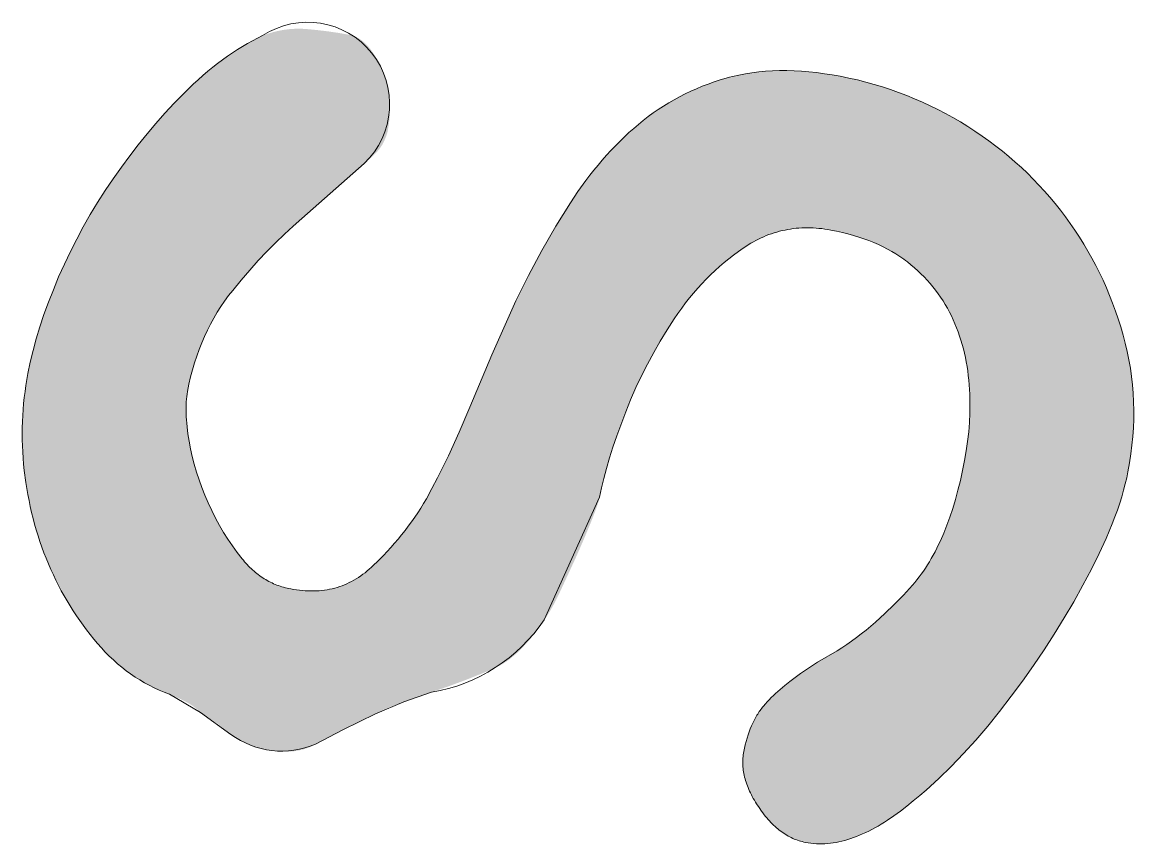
# Model space of a CAD drawing. Header units: millimetres. Extents: x 0 to 771, y -1 to 432.
# Drawn here: x 378.12 to 383.6, y 130.9 to 134.95 of the extents above; entities that cross this region are included whole.
import ezdxf

# ---------------------------------------------------------------- set-up
doc = ezdxf.new("R2010")
doc.units = ezdxf.units.MM
doc.header["$MEASUREMENT"] = 0
doc.layers.add('DEFAULT', color=4, linetype='Continuous', true_color=0x00ffff)

msp = doc.modelspace()

# ---------------------------------------------------------------- hatches: boundary and pattern name
at = {"layer": 'DEFAULT', "true_color": 0x000000, "extrusion": (0, 0, -1)}
msp.add_hatch(color=178, dxfattribs=at).paths.add_polyline_path([(-382.7831, 134.437), (-382.8187, 134.4138), (-382.8536, 134.39), (-382.8878, 134.3655), (-382.9212, 134.3405), (-382.9539, 134.3148), (-382.9859, 134.2885), (-383.0171, 134.2616), (-383.0476, 134.2341), (-383.0774, 134.206), (-383.1064, 134.1772), (-383.1347, 134.1478), (-383.1622, 134.1178), (-383.189, 134.0872), (-383.2151, 134.056), (-383.2404, 134.0241), (-383.265, 133.9916), (-383.2888, 133.9585), (-383.3119, 133.925), (-383.3341, 133.891), (-383.3555, 133.8566), (-383.3762, 133.8217), (-383.396, 133.7863), (-383.415, 133.7505), (-383.4332, 133.7142), (-383.4507, 133.6774), (-383.4673, 133.6402), (-383.4831, 133.6026), (-383.4981, 133.5644), (-383.5123, 133.5258), (-383.5256, 133.4867), (-383.5382, 133.4472), (-383.55, 133.4072), (-383.5608, 133.3668), (-383.5704, 133.3261), (-383.5787, 133.2852), (-383.5857, 133.2441), (-383.5916, 133.2028), (-383.5961, 133.1612), (-383.5995, 133.1194), (-383.6016, 133.0773), (-383.6025, 133.035), (-383.6021, 132.9925), (-383.6005, 132.9497), (-383.5976, 132.9066), (-383.5935, 132.8634), (-383.5882, 132.8199), (-383.5817, 132.7761), (-383.5739, 132.7321), (-383.5678, 132.7023), (-383.5607, 132.6718), (-383.5525, 132.6407), (-383.5433, 132.6088), (-383.533, 132.5762), (-383.5217, 132.5429), (-383.5094, 132.5089), (-383.496, 132.4742), (-383.4816, 132.4388), (-383.4661, 132.4026), (-383.4321, 132.3283), (-383.3939, 132.2512), (-383.3515, 132.1713), (-383.3061, 132.0902), (-383.259, 132.0101), (-383.2102, 131.9309), (-383.1597, 131.8526), (-383.1075, 131.7752), (-383.0535, 131.6988), (-382.9977, 131.6232), (-382.9402, 131.5486), (-382.8816, 131.4759), (-382.8223, 131.4064), (-382.7622, 131.3402), (-382.7013, 131.2771), (-382.6397, 131.2172), (-382.5774, 131.1605), (-382.5459, 131.1334), (-382.5143, 131.107), (-382.4825, 131.0815), (-382.4505, 131.0567), (-382.4186, 131.0332), (-382.3871, 131.0116), (-382.3715, 131.0015), (-382.3559, 130.9918), (-382.3404, 130.9826), (-382.3251, 130.9739), (-382.3098, 130.9656), (-382.2946, 130.9577), (-382.2795, 130.9504), (-382.2644, 130.9435), (-382.2495, 130.937), (-382.2346, 130.931), (-382.2199, 130.9255), (-382.2052, 130.9204), (-382.1906, 130.9158), (-382.1761, 130.9117), (-382.1617, 130.908), (-382.1473, 130.9048), (-382.1331, 130.902), (-382.119, 130.8997), (-382.1049, 130.8979), (-382.0909, 130.8965), (-382.077, 130.8956), (-382.0632, 130.8951), (-382.0495, 130.8951), (-382.0359, 130.8956), (-382.0224, 130.8965), (-382.0089, 130.8979), (-381.9956, 130.8997), (-381.9823, 130.902), (-381.9742, 130.9037), (-381.9662, 130.9056), (-381.9583, 130.9077), (-381.9504, 130.9101), (-381.9426, 130.9127), (-381.9348, 130.9155), (-381.9271, 130.9186), (-381.9194, 130.9219), (-381.9118, 130.9255), (-381.9043, 130.9293), (-381.8968, 130.9333), (-381.8894, 130.9376), (-381.882, 130.9422), (-381.8747, 130.9469), (-381.8674, 130.9519), (-381.8602, 130.9572), (-381.8531, 130.9626), (-381.846, 130.9684), (-381.839, 130.9743), (-381.832, 130.9805), (-381.8251, 130.987), (-381.8182, 130.9936), (-381.8114, 131.0005), (-381.8047, 131.0077), (-381.798, 131.0151), (-381.7914, 131.0227), (-381.7848, 131.0306), (-381.7783, 131.0387), (-381.7718, 131.0471), (-381.7654, 131.0556), (-381.7528, 131.0735), (-381.7408, 131.0919), (-381.7352, 131.101), (-381.7298, 131.11), (-381.7246, 131.1191), (-381.7197, 131.1281), (-381.7151, 131.1371), (-381.7107, 131.146), (-381.7065, 131.1549), (-381.7025, 131.1637), (-381.6988, 131.1726), (-381.6954, 131.1814), (-381.6922, 131.1901), (-381.6892, 131.1988), (-381.6865, 131.2075), (-381.684, 131.2162), (-381.6818, 131.2248), (-381.6798, 131.2334), (-381.678, 131.2419), (-381.6765, 131.2504), (-381.6753, 131.2589), (-381.6743, 131.2674), (-381.6735, 131.2758), (-381.6729, 131.2841), (-381.6727, 131.2925), (-381.6726, 131.3008), (-381.6728, 131.3091), (-381.6733, 131.3173), (-381.674, 131.3256), (-381.6749, 131.3338), (-381.6761, 131.3419), (-381.6775, 131.35), (-381.681, 131.3674), (-381.6849, 131.3844), (-381.6891, 131.4009), (-381.6936, 131.417), (-381.6985, 131.4326), (-381.7038, 131.4478), (-381.7094, 131.4625), (-381.7153, 131.4768), (-381.7216, 131.4907), (-381.7282, 131.5041), (-381.7317, 131.5106), (-381.7352, 131.517), (-381.7388, 131.5234), (-381.7425, 131.5296), (-381.7463, 131.5356), (-381.7502, 131.5416), (-381.7541, 131.5475), (-381.7582, 131.5532), (-381.7623, 131.5589), (-381.7665, 131.5644), (-381.7708, 131.5698), (-381.7752, 131.5751), (-381.7842, 131.5856), (-381.7936, 131.596), (-381.8032, 131.6064), (-381.8132, 131.6167), (-381.8235, 131.6269), (-381.8342, 131.6371), (-381.8564, 131.6572), (-381.8799, 131.6771), (-381.9047, 131.6968), (-381.9308, 131.7162), (-381.9582, 131.7354), (-382.042, 131.7927), (-382.0527, 131.7998), (-382.0638, 131.8068), (-382.0752, 131.8138), (-382.0871, 131.8206), (-382.1118, 131.8342), (-382.138, 131.8475), (-382.1621, 131.863), (-382.1862, 131.8791), (-382.2101, 131.8959), (-382.2339, 131.9134), (-382.2576, 131.9314), (-382.2812, 131.9502), (-382.3046, 131.9696), (-382.328, 131.9896), (-382.3512, 132.0102), (-382.3743, 132.0315), (-382.4202, 132.0761), (-382.4656, 132.1231), (-382.5105, 132.1727), (-382.5216, 132.1857), (-382.5325, 132.199), (-382.5432, 132.2127), (-382.5537, 132.2269), (-382.564, 132.2414), (-382.5741, 132.2564), (-382.584, 132.2718), (-382.5937, 132.2875), (-382.6032, 132.3037), (-382.6125, 132.3203), (-382.6217, 132.3373), (-382.6306, 132.3547), (-382.6393, 132.3725), (-382.6478, 132.3907), (-382.6643, 132.4284), (-382.68, 132.4676), (-382.6949, 132.5085), (-382.709, 132.5511), (-382.7223, 132.5952), (-382.7349, 132.641), (-382.7466, 132.6884), (-382.7576, 132.7375), (-382.7677, 132.7881), (-382.7759, 132.8351), (-382.7826, 132.8819), (-382.7877, 132.9288), (-382.7913, 132.9755), (-382.7933, 133.0222), (-382.7938, 133.0687), (-382.7928, 133.1152), (-382.7901, 133.1616), (-382.7883, 133.1847), (-382.7859, 133.2075), (-382.783, 133.2301), (-382.7797, 133.2524), (-382.7759, 133.2745), (-382.7716, 133.2963), (-382.7668, 133.3179), (-382.7616, 133.3393), (-382.7558, 133.3604), (-382.7496, 133.3813), (-382.7429, 133.4019), (-382.7358, 133.4223), (-382.7282, 133.4424), (-382.7201, 133.4623), (-382.7115, 133.482), (-382.7024, 133.5015), (-382.6929, 133.5206), (-382.6828, 133.5394), (-382.6722, 133.5578), (-382.661, 133.576), (-382.6493, 133.5938), (-382.6371, 133.6113), (-382.6243, 133.6284), (-382.611, 133.6453), (-382.5971, 133.6618), (-382.5827, 133.6779), (-382.5678, 133.6938), (-382.5523, 133.7093), (-382.5363, 133.7245), (-382.5198, 133.7394), (-382.5027, 133.754), (-382.4851, 133.7682), (-382.4761, 133.7752), (-382.4669, 133.782), (-382.4575, 133.7887), (-382.4479, 133.7953), (-382.4381, 133.8017), (-382.4282, 133.808), (-382.4078, 133.8203), (-382.3867, 133.8319), (-382.3648, 133.8431), (-382.3423, 133.8537), (-382.319, 133.8638), (-382.295, 133.8734), (-382.2703, 133.8824), (-382.2448, 133.8909), (-382.2187, 133.8989), (-382.1918, 133.9064), (-382.1642, 133.9133), (-382.1358, 133.9197), (-382.1068, 133.9256), (-382.0921, 133.9282), (-382.0775, 133.9305), (-382.063, 133.9325), (-382.0486, 133.934), (-382.0342, 133.9353), (-382.0199, 133.9362), (-382.0057, 133.9367), (-381.9916, 133.9369), (-381.9775, 133.9367), (-381.9635, 133.9362), (-381.9496, 133.9354), (-381.9358, 133.9342), (-381.9221, 133.9326), (-381.9084, 133.9307), (-381.8948, 133.9284), (-381.8813, 133.9258), (-381.8678, 133.9229), (-381.8545, 133.9196), (-381.8412, 133.916), (-381.828, 133.912), (-381.8148, 133.9076), (-381.8018, 133.9029), (-381.7888, 133.8979), (-381.7759, 133.8925), (-381.763, 133.8868), (-381.7503, 133.8807), (-381.7376, 133.8743), (-381.725, 133.8675), (-381.7125, 133.8604), (-381.7, 133.8529), (-381.6876, 133.8451), (-381.6753, 133.8369), (-381.6511, 133.8199), (-381.6272, 133.8023), (-381.6037, 133.784), (-381.5806, 133.7651), (-381.5579, 133.7455), (-381.5356, 133.7253), (-381.5137, 133.7044), (-381.4922, 133.6829), (-381.4711, 133.6607), (-381.4504, 133.6379), (-381.4301, 133.6145), (-381.4102, 133.5904), (-381.3907, 133.5657), (-381.3716, 133.5403), (-381.3528, 133.5142), (-381.3345, 133.4876), (-381.2992, 133.433), (-381.2654, 133.3776), (-381.2331, 133.3213), (-381.2023, 133.2642), (-381.1731, 133.2063), (-381.1454, 133.1475), (-381.1193, 133.0879), (-381.0948, 133.0274), (-381.051, 132.9095), (-381.032, 132.8537), (-381.0149, 132.8001), (-380.9998, 132.7487), (-380.9866, 132.6993), (-380.9753, 132.652), (-380.9659, 132.6069), (-380.965, 132.6023), (-380.9638, 132.5972), (-380.9624, 132.5919), (-380.9608, 132.5861), (-380.957, 132.5734), (-380.9523, 132.5592), (-380.9402, 132.5261), (-380.9247, 132.4868), (-380.8883, 132.3991), (-380.8478, 132.3062), (-380.7649, 132.1269), (-380.7453, 132.0877), (-380.7358, 132.0699), (-380.7266, 132.0535), (-380.7176, 132.0384), (-380.7088, 132.0245), (-380.7003, 132.012), (-380.6962, 132.0062), (-380.6921, 132.0007), (-380.677, 131.9782), (-380.6619, 131.9566), (-380.6468, 131.9361), (-380.6316, 131.9166), (-380.6164, 131.898), (-380.6011, 131.8805), (-380.5857, 131.8641), (-380.5703, 131.8486), (-380.5626, 131.8412), (-380.5549, 131.8341), (-380.5471, 131.8273), (-380.5394, 131.8207), (-380.5316, 131.8143), (-380.5238, 131.8082), (-380.5161, 131.8024), (-380.5082, 131.7968), (-380.5004, 131.7915), (-380.4926, 131.7864), (-380.4847, 131.7816), (-380.4769, 131.777), (-380.469, 131.7727), (-380.4611, 131.7686), (-380.4532, 131.7648), (-380.4453, 131.7613), (-380.3787, 131.7331), (-380.3051, 131.704), (-380.2244, 131.6741), (-379.9995, 131.5961), (-379.9817, 131.5901), (-379.9641, 131.5838), (-379.9465, 131.577), (-379.9291, 131.5698), (-379.9118, 131.5623), (-379.8945, 131.5544), (-379.8774, 131.5461), (-379.6991, 131.4582), (-379.5636, 131.3866), (-379.5576, 131.3832), (-379.5515, 131.38), (-379.5453, 131.377), (-379.539, 131.3741), (-379.5326, 131.3714), (-379.5261, 131.3689), (-379.5195, 131.3665), (-379.5129, 131.3642), (-379.5061, 131.3622), (-379.4993, 131.3603), (-379.4924, 131.3585), (-379.4854, 131.3569), (-379.4783, 131.3555), (-379.4711, 131.3542), (-379.4638, 131.3531), (-379.4564, 131.3521), (-379.449, 131.3513), (-379.4414, 131.3507), (-379.4338, 131.3502), (-379.4261, 131.3499), (-379.4183, 131.3497), (-379.4104, 131.3497), (-379.4024, 131.3499), (-379.3943, 131.3502), (-379.3862, 131.3507), (-379.3779, 131.3513), (-379.3696, 131.3521), (-379.3611, 131.3531), (-379.344, 131.3555), (-379.3266, 131.3586), (-379.3121, 131.3615), (-379.2981, 131.3646), (-379.2845, 131.3681), (-379.2713, 131.3717), (-379.2585, 131.3756), (-379.2462, 131.3798), (-379.2342, 131.3842), (-379.2227, 131.3889), (-379.2117, 131.3939), (-379.2063, 131.3964), (-379.201, 131.399), (-379.1959, 131.4017), (-379.1908, 131.4045), (-379.1859, 131.4073), (-379.181, 131.4102), (-379.1763, 131.4131), (-379.1717, 131.4161), (-379.1672, 131.4192), (-379.1628, 131.4224), (-379.1585, 131.4256), (-379.1543, 131.4288), (-379.1503, 131.4322), (-379.1463, 131.4355), (-379.1302, 131.4491), (-379.1134, 131.4627), (-379.0957, 131.4763), (-379.0774, 131.4898), (-379.0582, 131.5032), (-379.0382, 131.5166), (-379.0175, 131.5299), (-378.996, 131.5432), (-378.9883, 131.5506), (-378.9805, 131.5577), (-378.9726, 131.5643), (-378.9647, 131.5706), (-378.9607, 131.5736), (-378.9567, 131.5765), (-378.9527, 131.5793), (-378.9486, 131.582), (-378.9445, 131.5847), (-378.9404, 131.5872), (-378.9363, 131.5896), (-378.9322, 131.5919), (-378.9236, 131.5966), (-378.9142, 131.6014), (-378.8934, 131.6115), (-378.8695, 131.6222), (-378.8425, 131.6336), (-378.8171, 131.6434), (-378.7921, 131.654), (-378.7676, 131.6654), (-378.7435, 131.6775), (-378.7198, 131.6904), (-378.6966, 131.7041), (-378.6738, 131.7186), (-378.6514, 131.7339), (-378.6294, 131.7499), (-378.6079, 131.7667), (-378.5869, 131.7843), (-378.5662, 131.8026), (-378.546, 131.8218), (-378.5263, 131.8417), (-378.5069, 131.8624), (-378.488, 131.8838), (-378.4695, 131.9058), (-378.4515, 131.9282), (-378.4339, 131.9509), (-378.4168, 131.9739), (-378.4001, 131.9973), (-378.3838, 132.021), (-378.368, 132.0451), (-378.3527, 132.0695), (-378.3378, 132.0942), (-378.3234, 132.1193), (-378.3093, 132.1448), (-378.2958, 132.1706), (-378.2826, 132.1967), (-378.27, 132.2232), (-378.2577, 132.2501), (-378.2459, 132.2773), (-378.2346, 132.3047), (-378.2238, 132.3323), (-378.2135, 132.3602), (-378.2038, 132.3882), (-378.1945, 132.4164), (-378.1858, 132.4447), (-378.1775, 132.4733), (-378.1698, 132.5021), (-378.1626, 132.531), (-378.1559, 132.5601), (-378.1498, 132.5894), (-378.1441, 132.619), (-378.1389, 132.6487), (-378.1343, 132.6786), (-378.1265, 132.7389), (-378.1234, 132.7692), (-378.1209, 132.7995), (-378.1189, 132.8297), (-378.1175, 132.8598), (-378.1167, 132.8899), (-378.1164, 132.9199), (-378.1166, 132.9498), (-378.1175, 132.9797), (-378.1189, 133.0096), (-378.1208, 133.0394), (-378.1234, 133.0691), (-378.1264, 133.0988), (-378.1301, 133.1284), (-378.1342, 133.158), (-378.139, 133.1875), (-378.1443, 133.2169), (-378.156, 133.2732), (-378.1698, 133.3305), (-378.1857, 133.3887), (-378.2036, 133.4478), (-378.2237, 133.5079), (-378.2457, 133.569), (-378.2699, 133.631), (-378.2961, 133.6939), (-378.3242, 133.7569), (-378.3538, 133.8192), (-378.3851, 133.8809), (-378.4179, 133.9418), (-378.4523, 134.0021), (-378.4883, 134.0618), (-378.5259, 134.1207), (-378.565, 134.179), (-378.6055, 134.2362), (-378.6468, 134.2922), (-378.6891, 134.3468), (-378.7322, 134.4001), (-378.7762, 134.4521), (-378.821, 134.5028), (-378.8668, 134.5521), (-378.9134, 134.6002), (-378.937, 134.6235), (-378.9607, 134.6461), (-378.9845, 134.668), (-379.0085, 134.6891), (-379.0325, 134.7095), (-379.0566, 134.7292), (-379.0808, 134.7481), (-379.1051, 134.7663), (-379.1295, 134.7838), (-379.154, 134.8006), (-379.1785, 134.8166), (-379.2032, 134.8318), (-379.228, 134.8464), (-379.2529, 134.8602), (-379.2779, 134.8733), (-379.3029, 134.8857), (-379.3162, 134.8906), (-379.3294, 134.8952), (-379.3426, 134.8993), (-379.3559, 134.9031), (-379.3691, 134.9065), (-379.3824, 134.9094), (-379.3957, 134.9121), (-379.409, 134.9143), (-379.4224, 134.9161), (-379.4357, 134.9176), (-379.4491, 134.9187), (-379.4625, 134.9194), (-379.4759, 134.9197), (-379.4894, 134.9196), (-379.5029, 134.9192), (-379.5164, 134.9184), (-379.5703, 134.9133), (-379.624, 134.9069), (-379.6773, 134.8991), (-379.7303, 134.8899), (-379.7332, 134.8893), (-379.7361, 134.8886), (-379.7391, 134.8879), (-379.742, 134.8871), (-379.7449, 134.8863), (-379.7477, 134.8854), (-379.7506, 134.8844), (-379.7534, 134.8834), (-379.7562, 134.8823), (-379.7591, 134.8811), (-379.7619, 134.8799), (-379.7646, 134.8786), (-379.7674, 134.8773), (-379.7701, 134.8759), (-379.7729, 134.8744), (-379.7756, 134.8729), (-379.7783, 134.8713), (-379.781, 134.8696), (-379.7836, 134.8679), (-379.7863, 134.8661), (-379.7889, 134.8643), (-379.7916, 134.8624), (-379.7942, 134.8604), (-379.7968, 134.8583), (-379.8019, 134.8541), (-379.807, 134.8496), (-379.812, 134.8448), (-379.817, 134.8398), (-379.8219, 134.8346), (-379.8267, 134.8291), (-379.8315, 134.8233), (-379.8362, 134.8173), (-379.8408, 134.811), (-379.8454, 134.8045), (-379.85, 134.7978), (-379.8545, 134.7907), (-379.8589, 134.7835), (-379.8632, 134.776), (-379.8675, 134.7682), (-379.8718, 134.7602), (-379.8759, 134.7519), (-379.8801, 134.7434), (-379.8881, 134.7257), (-379.892, 134.7165), (-379.8957, 134.7073), (-379.8992, 134.6981), (-379.9025, 134.6888), (-379.9057, 134.6795), (-379.9086, 134.6702), (-379.9114, 134.6608), (-379.914, 134.6514), (-379.9164, 134.6419), (-379.9186, 134.6325), (-379.9206, 134.6229), (-379.9225, 134.6134), (-379.9241, 134.6038), (-379.9256, 134.5942), (-379.9269, 134.5845), (-379.928, 134.5748), (-379.9289, 134.5651), (-379.9296, 134.5553), (-379.9301, 134.5455), (-379.9305, 134.5356), (-379.9307, 134.5258), (-379.9306, 134.5158), (-379.9304, 134.5059), (-379.9301, 134.4959), (-379.9295, 134.4859), (-379.9287, 134.4758), (-379.9278, 134.4658), (-379.9267, 134.4556), (-379.9238, 134.4353), (-379.9203, 134.4148), (-379.9197, 134.4118), (-379.919, 134.4086), (-379.9181, 134.4054), (-379.9171, 134.402), (-379.916, 134.3985), (-379.9148, 134.3949), (-379.9135, 134.3912), (-379.9121, 134.3874), (-379.9088, 134.3793), (-379.9051, 134.3708), (-379.9009, 134.3619), (-379.8949, 134.3499), (-379.8935, 134.3474), (-379.8921, 134.3449), (-379.8905, 134.3423), (-379.8888, 134.3396), (-379.8871, 134.337), (-379.8852, 134.3342), (-379.8832, 134.3315), (-379.8789, 134.3259), (-379.8742, 134.3201), (-379.8691, 134.3142), (-379.8636, 134.3081), (-379.8576, 134.3019), (-379.8513, 134.2955), (-379.8445, 134.289), (-379.8373, 134.2823), (-379.8217, 134.2685), (-379.8043, 134.254), (-379.4969, 133.9833), (-379.4533, 133.9451), (-379.41, 133.9051), (-379.3669, 133.8633), (-379.3241, 133.8198), (-379.2814, 133.7745), (-379.2391, 133.7274), (-379.1969, 133.6785), (-379.1551, 133.6279), (-379.1346, 133.6018), (-379.115, 133.5751), (-379.0963, 133.5476), (-379.0785, 133.5195), (-379.0615, 133.4906), (-379.0454, 133.4611), (-379.0301, 133.4309), (-379.0157, 133.4), (-379.0022, 133.3684), (-378.9895, 133.3361), (-378.9778, 133.3031), (-378.9669, 133.2694), (-378.9568, 133.2351), (-378.9476, 133.2001), (-378.9393, 133.1644), (-378.9319, 133.128), (-378.9298, 133.116), (-378.9281, 133.1035), (-378.9267, 133.0906), (-378.9257, 133.0773), (-378.925, 133.0635), (-378.9247, 133.0493), (-378.9247, 133.0347), (-378.925, 133.0196), (-378.9257, 133.004), (-378.9267, 132.988), (-378.9281, 132.9716), (-378.9298, 132.9547), (-378.9343, 132.9196), (-378.9402, 132.8827), (-378.9473, 132.8448), (-378.9558, 132.8069), (-378.9656, 132.7689), (-378.9767, 132.7308), (-378.9892, 132.6927), (-379.003, 132.6546), (-379.0181, 132.6164), (-379.0345, 132.5781), (-379.0521, 132.5403), (-379.0707, 132.5035), (-379.0901, 132.4675), (-379.1105, 132.4326), (-379.1319, 132.3986), (-379.1542, 132.3656), (-379.1774, 132.3336), (-379.2016, 132.3026), (-379.2078, 132.295), (-379.2141, 132.2877), (-379.2205, 132.2805), (-379.2269, 132.2735), (-379.2335, 132.2667), (-379.2401, 132.2601), (-379.2468, 132.2536), (-379.2536, 132.2474), (-379.2605, 132.2413), (-379.2674, 132.2354), (-379.2744, 132.2297), (-379.2816, 132.2242), (-379.2888, 132.2189), (-379.2961, 132.2138), (-379.3034, 132.2089), (-379.3109, 132.2041), (-379.3184, 132.1995), (-379.326, 132.1952), (-379.3337, 132.191), (-379.3415, 132.187), (-379.3494, 132.1832), (-379.3573, 132.1795), (-379.3653, 132.1761), (-379.3734, 132.1728), (-379.3816, 132.1697), (-379.3899, 132.1669), (-379.3983, 132.1642), (-379.4067, 132.1617), (-379.4153, 132.1593), (-379.4239, 132.1572), (-379.4326, 132.1553), (-379.4413, 132.1535), (-379.456, 132.1509), (-379.4705, 132.1486), (-379.4848, 132.1468), (-379.499, 132.1453), (-379.5131, 132.1443), (-379.527, 132.1436), (-379.5408, 132.1433), (-379.5545, 132.1433), (-379.568, 132.1438), (-379.5813, 132.1447), (-379.5946, 132.1459), (-379.6076, 132.1475), (-379.6206, 132.1495), (-379.6334, 132.1519), (-379.646, 132.1547), (-379.6585, 132.1578), (-379.6709, 132.1614), (-379.6831, 132.1653), (-379.6952, 132.1696), (-379.7072, 132.1743), (-379.719, 132.1793), (-379.7306, 132.1848), (-379.7422, 132.1906), (-379.7535, 132.1969), (-379.7648, 132.2035), (-379.7759, 132.2105), (-379.7868, 132.2178), (-379.7976, 132.2256), (-379.8083, 132.2337), (-379.8188, 132.2423), (-379.8292, 132.2512), (-379.8394, 132.2604), (-379.8794, 132.2989), (-379.8987, 132.3186), (-379.9176, 132.3385), (-379.9361, 132.3587), (-379.9541, 132.3791), (-379.9717, 132.3999), (-379.9889, 132.4209), (-380.0057, 132.4422), (-380.022, 132.4637), (-380.0379, 132.4856), (-380.0534, 132.5077), (-380.0684, 132.53), (-380.0831, 132.5527), (-380.0973, 132.5756), (-380.111, 132.5988), (-380.1387, 132.6493), (-380.1661, 132.7015), (-380.2201, 132.8112), (-380.2732, 132.9279), (-380.3252, 133.0517), (-380.4339, 133.3099), (-380.553, 133.5753), (-380.6156, 133.7019), (-380.6812, 133.825), (-380.75, 133.9445), (-380.8219, 134.0603), (-380.8594, 134.1163), (-380.8981, 134.17), (-380.918, 134.1961), (-380.9381, 134.2217), (-380.9586, 134.2467), (-380.9795, 134.2711), (-381.0006, 134.2951), (-381.0221, 134.3185), (-381.0438, 134.3413), (-381.066, 134.3636), (-381.0884, 134.3854), (-381.1111, 134.4066), (-381.1342, 134.4273), (-381.1576, 134.4474), (-381.1815, 134.467), (-381.2057, 134.4858), (-381.2304, 134.5039), (-381.2556, 134.5213), (-381.2812, 134.538), (-381.3072, 134.554), (-381.3336, 134.5694), (-381.3605, 134.584), (-381.3878, 134.5979), (-381.4156, 134.6111), (-381.4437, 134.6237), (-381.4724, 134.6355), (-381.5014, 134.6467), (-381.531, 134.6571), (-381.5609, 134.6669), (-381.5913, 134.676), (-381.6067, 134.6801), (-381.6222, 134.6841), (-381.6536, 134.6912), (-381.6856, 134.6973), (-381.7182, 134.7024), (-381.7514, 134.7065), (-381.7851, 134.7096), (-381.8194, 134.7116), (-381.8542, 134.7127), (-381.8897, 134.7127), (-381.9257, 134.7118), (-381.9622, 134.7098), (-381.9993, 134.7068), (-382.037, 134.7028), (-382.0753, 134.6978), (-382.1142, 134.6918), (-382.1536, 134.6847), (-382.196, 134.6761), (-382.2381, 134.6666), (-382.2797, 134.6562), (-382.3209, 134.6448), (-382.3617, 134.6326), (-382.4021, 134.6194), (-382.442, 134.6053), (-382.4816, 134.5903), (-382.5207, 134.5743), (-382.5594, 134.5575), (-382.5977, 134.5397), (-382.6356, 134.521), (-382.6731, 134.5013), (-382.7102, 134.4808), (-382.7468, 134.4593)], flags=0)

# ---------------------------------------------------------------- linework, layer by layer
at = {"layer": 'DEFAULT', "color": 178, "lineweight": 0, "true_color": 0x000000}
msp.add_lwpolyline([(382.7831, 134.437), (382.8187, 134.4138), (382.8536, 134.39), (382.8878, 134.3655), (382.9212, 134.3405), (382.9539, 134.3148), (382.9859, 134.2885), (383.0171, 134.2616), (383.0476, 134.2341), (383.0774, 134.206), (383.1064, 134.1772), (383.1347, 134.1478), (383.1622, 134.1178), (383.189, 134.0872), (383.2151, 134.056), (383.2404, 134.0241), (383.265, 133.9916), (383.2888, 133.9585), (383.3119, 133.925), (383.3341, 133.891), (383.3555, 133.8566), (383.3762, 133.8217), (383.396, 133.7863), (383.415, 133.7505), (383.4332, 133.7142), (383.4507, 133.6774), (383.4673, 133.6402), (383.4831, 133.6026), (383.4981, 133.5644), (383.5123, 133.5258), (383.5256, 133.4867), (383.5382, 133.4472), (383.55, 133.4072), (383.5608, 133.3668), (383.5704, 133.3261), (383.5787, 133.2852), (383.5857, 133.2441), (383.5916, 133.2028), (383.5961, 133.1612), (383.5995, 133.1194), (383.6016, 133.0773), (383.6025, 133.035), (383.6021, 132.9925), (383.6005, 132.9497), (383.5976, 132.9066), (383.5935, 132.8634), (383.5882, 132.8199), (383.5817, 132.7761), (383.5739, 132.7321), (383.5678, 132.7023), (383.5607, 132.6718), (383.5525, 132.6407), (383.5433, 132.6088), (383.533, 132.5762), (383.5217, 132.5429), (383.5094, 132.5089), (383.496, 132.4742), (383.4816, 132.4388), (383.4661, 132.4026), (383.4321, 132.3283), (383.3939, 132.2512), (383.3515, 132.1713), (383.3061, 132.0902), (383.259, 132.0101), (383.2102, 131.9309), (383.1597, 131.8526), (383.1075, 131.7752), (383.0535, 131.6988), (382.9977, 131.6232), (382.9402, 131.5486), (382.8816, 131.4759), (382.8223, 131.4064), (382.7622, 131.3402), (382.7013, 131.2771), (382.6397, 131.2172), (382.5774, 131.1605), (382.5459, 131.1334), (382.5143, 131.107), (382.4825, 131.0815), (382.4505, 131.0567), (382.4186, 131.0332), (382.3871, 131.0116), (382.3715, 131.0015), (382.3559, 130.9918), (382.3404, 130.9826), (382.3251, 130.9739), (382.3098, 130.9656), (382.2946, 130.9577), (382.2795, 130.9504), (382.2644, 130.9435), (382.2495, 130.937), (382.2346, 130.931), (382.2199, 130.9255), (382.2052, 130.9204), (382.1906, 130.9158), (382.1761, 130.9117), (382.1617, 130.908), (382.1473, 130.9048), (382.1331, 130.902), (382.119, 130.8997), (382.1049, 130.8979), (382.0909, 130.8965), (382.077, 130.8956), (382.0632, 130.8951), (382.0495, 130.8951), (382.0359, 130.8956), (382.0224, 130.8965), (382.0089, 130.8979), (381.9956, 130.8997), (381.9823, 130.902), (381.9742, 130.9037), (381.9662, 130.9056), (381.9583, 130.9077), (381.9504, 130.9101), (381.9426, 130.9127), (381.9348, 130.9155), (381.9271, 130.9186), (381.9194, 130.9219), (381.9118, 130.9255), (381.9043, 130.9293), (381.8968, 130.9333), (381.8894, 130.9376), (381.882, 130.9422), (381.8747, 130.9469), (381.8674, 130.9519), (381.8602, 130.9572), (381.8531, 130.9626), (381.846, 130.9684), (381.839, 130.9743), (381.832, 130.9805), (381.8251, 130.987), (381.8182, 130.9936), (381.8114, 131.0005), (381.8047, 131.0077), (381.798, 131.0151), (381.7914, 131.0227), (381.7848, 131.0306), (381.7783, 131.0387), (381.7718, 131.0471), (381.7654, 131.0556), (381.7528, 131.0735), (381.7408, 131.0919), (381.7352, 131.101), (381.7298, 131.11), (381.7246, 131.1191), (381.7197, 131.1281), (381.7151, 131.1371), (381.7107, 131.146), (381.7065, 131.1549), (381.7025, 131.1637), (381.6988, 131.1726), (381.6954, 131.1814), (381.6922, 131.1901), (381.6892, 131.1988), (381.6865, 131.2075), (381.684, 131.2162), (381.6818, 131.2248), (381.6798, 131.2334), (381.678, 131.2419), (381.6765, 131.2504), (381.6753, 131.2589), (381.6743, 131.2674), (381.6735, 131.2758), (381.6729, 131.2841), (381.6727, 131.2925), (381.6726, 131.3008), (381.6728, 131.3091), (381.6733, 131.3173), (381.674, 131.3256), (381.6749, 131.3338), (381.6761, 131.3419), (381.6775, 131.35), (381.681, 131.3674), (381.6849, 131.3844), (381.6891, 131.4009), (381.6936, 131.417), (381.6985, 131.4326), (381.7038, 131.4478), (381.7094, 131.4625), (381.7153, 131.4768), (381.7216, 131.4907), (381.7282, 131.5041), (381.7317, 131.5106), (381.7352, 131.517), (381.7388, 131.5234), (381.7425, 131.5296), (381.7463, 131.5356), (381.7502, 131.5416), (381.7541, 131.5475), (381.7582, 131.5532), (381.7623, 131.5589), (381.7665, 131.5644), (381.7708, 131.5698), (381.7752, 131.5751), (381.7842, 131.5856), (381.7936, 131.596), (381.8032, 131.6064), (381.8132, 131.6167), (381.8235, 131.6269), (381.8342, 131.6371), (381.8564, 131.6572), (381.8799, 131.6771), (381.9047, 131.6968), (381.9308, 131.7162), (381.9582, 131.7354), (382.042, 131.7927), (382.138, 131.8475), (382.1621, 131.863), (382.1862, 131.8791), (382.2101, 131.8959), (382.2339, 131.9134), (382.2576, 131.9314), (382.2812, 131.9502), (382.3046, 131.9696), (382.328, 131.9896), (382.3512, 132.0102), (382.3743, 132.0315), (382.4202, 132.0761), (382.4656, 132.1231), (382.5105, 132.1727), (382.5216, 132.1857), (382.5325, 132.199), (382.5432, 132.2127), (382.5537, 132.2269), (382.564, 132.2414), (382.5741, 132.2564), (382.584, 132.2718), (382.5937, 132.2875), (382.6032, 132.3037), (382.6125, 132.3203), (382.6217, 132.3373), (382.6306, 132.3547), (382.6393, 132.3725), (382.6478, 132.3907), (382.6643, 132.4284), (382.68, 132.4676), (382.6949, 132.5085), (382.709, 132.5511), (382.7223, 132.5952), (382.7349, 132.641), (382.7466, 132.6884), (382.7576, 132.7375), (382.7677, 132.7881), (382.7759, 132.8351), (382.7826, 132.8819), (382.7877, 132.9288), (382.7913, 132.9755), (382.7933, 133.0222), (382.7938, 133.0687), (382.7928, 133.1152), (382.7901, 133.1616), (382.7883, 133.1847), (382.7859, 133.2075), (382.783, 133.2301), (382.7797, 133.2524), (382.7759, 133.2745), (382.7716, 133.2963), (382.7668, 133.3179), (382.7616, 133.3393), (382.7558, 133.3604), (382.7496, 133.3813), (382.7429, 133.4019), (382.7358, 133.4223), (382.7282, 133.4424), (382.7201, 133.4623), (382.7115, 133.482), (382.7024, 133.5015), (382.6929, 133.5206), (382.6828, 133.5394), (382.6722, 133.5578), (382.661, 133.576), (382.6493, 133.5938), (382.6371, 133.6113), (382.6243, 133.6284), (382.611, 133.6453), (382.5971, 133.6618), (382.5827, 133.6779), (382.5678, 133.6938), (382.5523, 133.7093), (382.5363, 133.7245), (382.5198, 133.7394), (382.5027, 133.754), (382.4851, 133.7682), (382.4761, 133.7752), (382.4669, 133.782), (382.4575, 133.7887), (382.4479, 133.7953), (382.4381, 133.8017), (382.4282, 133.808), (382.4078, 133.8203), (382.3867, 133.8319), (382.3648, 133.8431), (382.3423, 133.8537), (382.319, 133.8638), (382.295, 133.8734), (382.2703, 133.8824), (382.2448, 133.8909), (382.2187, 133.8989), (382.1918, 133.9064), (382.1642, 133.9133), (382.1358, 133.9197), (382.1068, 133.9256), (382.0921, 133.9282), (382.0775, 133.9305), (382.063, 133.9325), (382.0486, 133.934), (382.0342, 133.9353), (382.0199, 133.9362), (382.0057, 133.9367), (381.9916, 133.9369), (381.9775, 133.9367), (381.9635, 133.9362), (381.9496, 133.9354), (381.9358, 133.9342), (381.9221, 133.9326), (381.9084, 133.9307), (381.8948, 133.9284), (381.8813, 133.9258), (381.8678, 133.9229), (381.8545, 133.9196), (381.8412, 133.916), (381.828, 133.912), (381.8148, 133.9076), (381.8018, 133.9029), (381.7888, 133.8979), (381.7759, 133.8925), (381.763, 133.8868), (381.7503, 133.8807), (381.7376, 133.8743), (381.725, 133.8675), (381.7125, 133.8604), (381.7, 133.8529), (381.6876, 133.8451), (381.6753, 133.8369), (381.6511, 133.8199), (381.6272, 133.8023), (381.6037, 133.784), (381.5806, 133.7651), (381.5579, 133.7455), (381.5356, 133.7253), (381.5137, 133.7044), (381.4922, 133.6829), (381.4711, 133.6607), (381.4504, 133.6379), (381.4301, 133.6145), (381.4102, 133.5904), (381.3907, 133.5657), (381.3716, 133.5403), (381.3528, 133.5142), (381.3345, 133.4876), (381.2992, 133.433), (381.2654, 133.3776), (381.2331, 133.3213), (381.2023, 133.2642), (381.1731, 133.2063), (381.1454, 133.1475), (381.1193, 133.0879), (381.0948, 133.0274), (381.051, 132.9095), (381.032, 132.8537), (381.0149, 132.8001), (380.9998, 132.7487), (380.9866, 132.6993), (380.9753, 132.652), (380.9659, 132.6069), (380.6921, 132.0007, -0.20556), (380.1366, 131.6434), (379.9995, 131.5961), (379.8604, 131.5374), (379.6991, 131.4582), (379.5636, 131.3866, -0.266681), (379.1463, 131.4355), (378.996, 131.5432), (378.8425, 131.6336), (378.8171, 131.6434), (378.7921, 131.654), (378.7676, 131.6654), (378.7435, 131.6775), (378.7198, 131.6904), (378.6966, 131.7041), (378.6738, 131.7186), (378.6514, 131.7339), (378.6294, 131.7499), (378.6079, 131.7667), (378.5869, 131.7843), (378.5662, 131.8026), (378.546, 131.8218), (378.5263, 131.8417), (378.5069, 131.8624), (378.488, 131.8838), (378.4695, 131.9058), (378.4515, 131.9282), (378.4339, 131.9509), (378.4168, 131.9739), (378.4001, 131.9973), (378.3838, 132.021), (378.368, 132.0451), (378.3527, 132.0695), (378.3378, 132.0942), (378.3234, 132.1193), (378.3093, 132.1448), (378.2958, 132.1706), (378.2826, 132.1967), (378.27, 132.2232), (378.2577, 132.2501), (378.2459, 132.2773), (378.2346, 132.3047), (378.2238, 132.3323), (378.2135, 132.3602), (378.2038, 132.3882), (378.1945, 132.4164), (378.1858, 132.4447), (378.1775, 132.4733), (378.1698, 132.5021), (378.1626, 132.531), (378.1559, 132.5601), (378.1498, 132.5894), (378.1441, 132.619), (378.1389, 132.6487), (378.1343, 132.6786), (378.1265, 132.7389), (378.1234, 132.7692), (378.1209, 132.7995), (378.1189, 132.8297), (378.1175, 132.8598), (378.1167, 132.8899), (378.1164, 132.9199), (378.1166, 132.9498), (378.1175, 132.9797), (378.1189, 133.0096), (378.1208, 133.0394), (378.1234, 133.0691), (378.1264, 133.0988), (378.1301, 133.1284), (378.1342, 133.158), (378.139, 133.1875), (378.1443, 133.2169), (378.156, 133.2732), (378.1698, 133.3305), (378.1857, 133.3887), (378.2036, 133.4478), (378.2237, 133.5079), (378.2457, 133.569), (378.2699, 133.631), (378.2961, 133.6939), (378.3242, 133.7569), (378.3538, 133.8192), (378.3851, 133.8809), (378.4179, 133.9418), (378.4523, 134.0021), (378.4883, 134.0618), (378.5259, 134.1207), (378.565, 134.179), (378.6055, 134.2362), (378.6468, 134.2922), (378.6891, 134.3468), (378.7322, 134.4001), (378.7762, 134.4521), (378.821, 134.5028), (378.8668, 134.5521), (378.9134, 134.6002), (378.937, 134.6235), (378.9607, 134.6461), (378.9845, 134.668), (379.0085, 134.6891), (379.0325, 134.7095), (379.0566, 134.7292), (379.0808, 134.7481), (379.1051, 134.7663), (379.1295, 134.7838), (379.154, 134.8006), (379.1785, 134.8166), (379.2032, 134.8318), (379.228, 134.8464), (379.2529, 134.8602), (379.2779, 134.8733), (379.3029, 134.8857, -0.912774), (379.8043, 134.254), (379.4969, 133.9833), (379.4533, 133.9451), (379.41, 133.9051), (379.3669, 133.8633), (379.3241, 133.8198), (379.2814, 133.7745), (379.2391, 133.7274), (379.1969, 133.6785), (379.1551, 133.6279), (379.1346, 133.6018), (379.115, 133.5751), (379.0963, 133.5476), (379.0785, 133.5195), (379.0615, 133.4906), (379.0454, 133.4611), (379.0301, 133.4309), (379.0157, 133.4), (379.0022, 133.3684), (378.9895, 133.3361), (378.9778, 133.3031), (378.9669, 133.2694), (378.9568, 133.2351), (378.9476, 133.2001), (378.9393, 133.1644), (378.9319, 133.128), (378.9298, 133.116), (378.9281, 133.1035), (378.9267, 133.0906), (378.9257, 133.0773), (378.925, 133.0635), (378.9247, 133.0493), (378.9247, 133.0347), (378.925, 133.0196), (378.9257, 133.004), (378.9267, 132.988), (378.9281, 132.9716), (378.9298, 132.9547), (378.9343, 132.9196), (378.9402, 132.8827), (378.9473, 132.8448), (378.9558, 132.8069), (378.9656, 132.7689), (378.9767, 132.7308), (378.9892, 132.6927), (379.003, 132.6546), (379.0181, 132.6164), (379.0345, 132.5781), (379.0521, 132.5403), (379.0707, 132.5035), (379.0901, 132.4675), (379.1105, 132.4326), (379.1319, 132.3986), (379.1542, 132.3656), (379.1774, 132.3336), (379.2016, 132.3026), (379.2078, 132.295), (379.2141, 132.2877), (379.2205, 132.2805), (379.2269, 132.2735), (379.2335, 132.2667), (379.2401, 132.2601), (379.2468, 132.2536), (379.2536, 132.2474), (379.2605, 132.2413), (379.2674, 132.2354), (379.2744, 132.2297), (379.2816, 132.2242), (379.2888, 132.2189), (379.2961, 132.2138), (379.3034, 132.2089), (379.3109, 132.2041), (379.3184, 132.1995), (379.326, 132.1952), (379.3337, 132.191), (379.3415, 132.187), (379.3494, 132.1832), (379.3573, 132.1795), (379.3653, 132.1761), (379.3734, 132.1728), (379.3816, 132.1697), (379.3899, 132.1669), (379.3983, 132.1642), (379.4067, 132.1617), (379.4153, 132.1593), (379.4239, 132.1572), (379.4326, 132.1553), (379.4413, 132.1535), (379.456, 132.1509), (379.4705, 132.1486), (379.4848, 132.1468), (379.499, 132.1453), (379.5131, 132.1443), (379.527, 132.1436), (379.5408, 132.1433), (379.5545, 132.1433), (379.568, 132.1438), (379.5813, 132.1447), (379.5946, 132.1459), (379.6076, 132.1475), (379.6206, 132.1495), (379.6334, 132.1519), (379.646, 132.1547), (379.6585, 132.1578), (379.6709, 132.1614), (379.6831, 132.1653), (379.6952, 132.1696), (379.7072, 132.1743), (379.719, 132.1793), (379.7306, 132.1848), (379.7422, 132.1906), (379.7535, 132.1969), (379.7648, 132.2035), (379.7759, 132.2105), (379.7868, 132.2178), (379.7976, 132.2256), (379.8083, 132.2337), (379.8188, 132.2423), (379.8292, 132.2512), (379.8394, 132.2604), (379.8794, 132.2989), (379.8987, 132.3186), (379.9176, 132.3385), (379.9361, 132.3587), (379.9541, 132.3791), (379.9717, 132.3999), (379.9889, 132.4209), (380.0057, 132.4422), (380.022, 132.4637), (380.0379, 132.4856), (380.0534, 132.5077), (380.0684, 132.53), (380.0831, 132.5527), (380.0973, 132.5756), (380.111, 132.5988), (380.1387, 132.6493), (380.1661, 132.7015), (380.2201, 132.8112), (380.2732, 132.9279), (380.3252, 133.0517), (380.4339, 133.3099), (380.553, 133.5753), (380.6156, 133.7019), (380.6812, 133.825), (380.75, 133.9445), (380.8219, 134.0603), (380.8594, 134.1163), (380.8981, 134.17), (380.918, 134.1961), (380.9381, 134.2217), (380.9586, 134.2467), (380.9795, 134.2711), (381.0006, 134.2951), (381.0221, 134.3185), (381.0438, 134.3413), (381.066, 134.3636), (381.0884, 134.3854), (381.1111, 134.4066), (381.1342, 134.4273), (381.1576, 134.4474), (381.1815, 134.467), (381.2057, 134.4858), (381.2304, 134.5039), (381.2556, 134.5213), (381.2812, 134.538), (381.3072, 134.554), (381.3336, 134.5694), (381.3605, 134.584), (381.3878, 134.5979), (381.4156, 134.6111), (381.4437, 134.6237), (381.4724, 134.6355), (381.5014, 134.6467), (381.531, 134.6571), (381.5609, 134.6669), (381.5913, 134.676), (381.6067, 134.6801), (381.6222, 134.6841), (381.6536, 134.6912), (381.6856, 134.6973), (381.7182, 134.7024), (381.7514, 134.7065), (381.7851, 134.7096), (381.8194, 134.7116), (381.8542, 134.7127), (381.8897, 134.7127), (381.9257, 134.7118), (381.9622, 134.7098), (381.9993, 134.7068), (382.037, 134.7028), (382.0753, 134.6978), (382.1142, 134.6918), (382.1536, 134.6847), (382.196, 134.6761), (382.2381, 134.6666), (382.2797, 134.6562), (382.3209, 134.6448), (382.3617, 134.6326), (382.4021, 134.6194), (382.442, 134.6053), (382.4816, 134.5903), (382.5207, 134.5743), (382.5594, 134.5575), (382.5977, 134.5397), (382.6356, 134.521), (382.6731, 134.5013), (382.7102, 134.4808), (382.7468, 134.4593)], format="xyb", close=True, dxfattribs=at)

doc.saveas('drawing.dxf')
